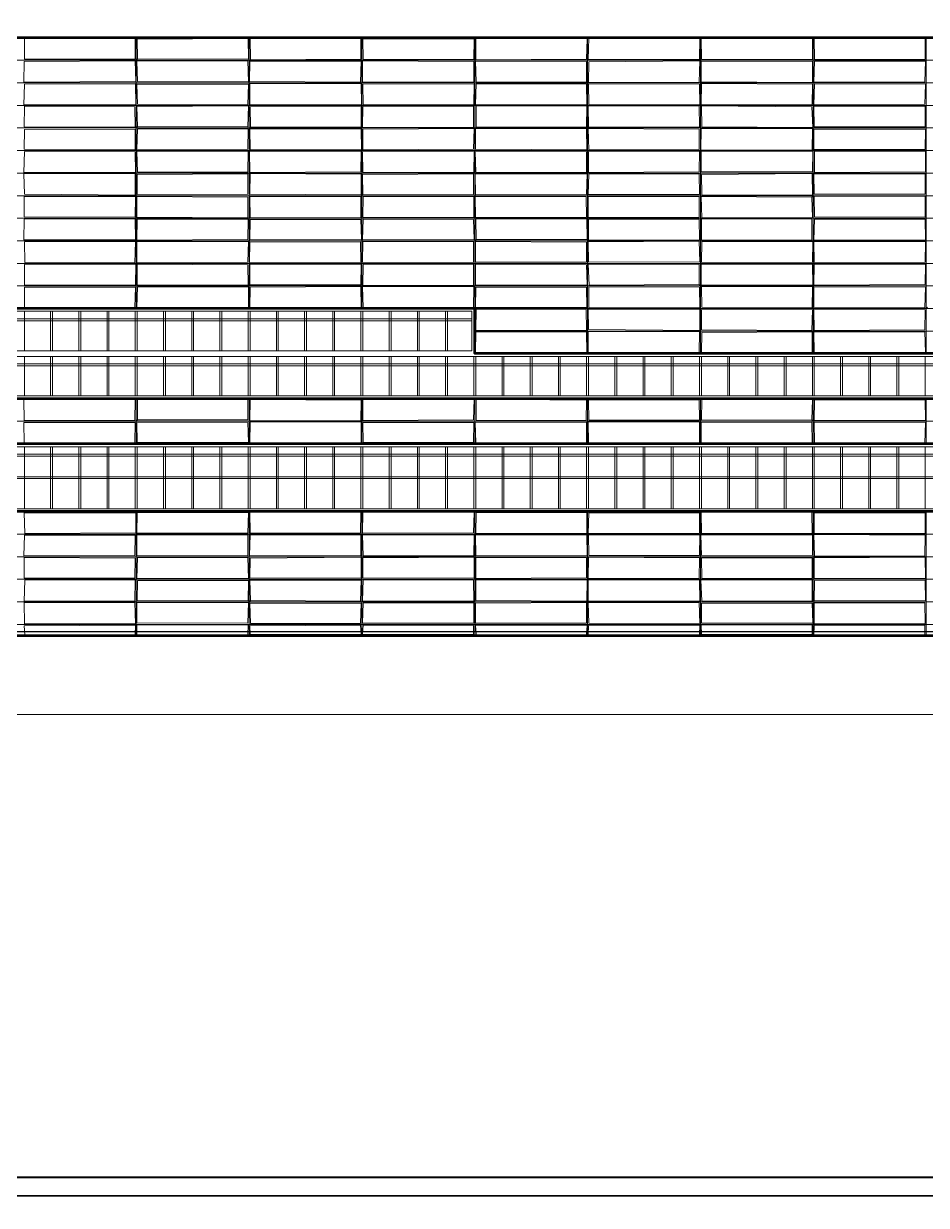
# Model space of a CAD drawing. Extents: x -50000 to 1632000, y -47600 to 308800.
# Drawn here: x 1078013 to 1126013, y 189500 to 252350 of the extents above; entities that cross this region are included whole.
import ezdxf

# ---------------------------------------------------------------- set-up
doc = ezdxf.new("R2010")
doc.units = 0
doc.header["$MEASUREMENT"] = 0
doc.layers.get('Defpoints').update_dxf_attribs({"color": 6})
doc.layers.add('1', color=7, linetype='Continuous')
doc.layers.add('2', color=7, linetype='Continuous')
doc.styles.get("Standard").update_dxf_attribs({"font": 'isocpeur.ttf'})
doc.dimstyles.get("Standard").update_dxf_attribs({"dimscale": 200, "dimtxt": 2.5, "dimasz": 1.5, "dimexe": 1.5, "dimexo": 5, "dimgap": 1, "dimtad": 1, "dimtoh": 1, "dimdec": 0, "dimrnd": 10, "dimzin": 0, "dimtxsty": 'Standard', "dimblk": 'OBLIQUE', "dimcen": 1, "dimdle": 1.5, "dimclrd": 256, "dimclre": 256, "dimclrt": 256, "dimadec": 0, "dimazin": 0, "dimtfac": 1, "dimtdec": 0, "dimtix": 1, "dimtmove": 0, "dimatfit": 3, "dimldrblk": 'NONE', "dimfxl": 1, "dimtolj": 1, "dimtzin": 0, "dimlwd": 18, "dimlwe": 18, "dimarcsym": 1})

# ---------------------------------------------------------------- blocks, each defined once
blk = doc.blocks.new('_Oblique')
at = {"color": 0, "linetype": 'ByBlock', "lineweight": -2}
blk.add_line((-0.5, -0.5), (0.5, 0.5), dxfattribs=at)
blk = doc.blocks.new('*D18')
at = {"layer": '1', "linetype": 'Continuous', "lineweight": 18, "transparency": 16777216}
blk.add_line((837700, 215600), (1240300, 215600), dxfattribs=at)
at = {"layer": 'Defpoints', "color": 0, "linetype": 'Continuous', "transparency": 16777216}
for p in [(838000, 220000), (1240000, 220000), (1240000, 215600)]:
    blk.add_point(p, dxfattribs=at)
at = {"layer": '1', "linetype": 'Continuous', "lineweight": 18, "transparency": 16777216, "xscale": 300, "yscale": 300, "zscale": 300, "rotation": 180}
blk.add_blockref('_Oblique', (838000, 215600), dxfattribs=at)
at = {"layer": '1', "linetype": 'Continuous', "lineweight": 18, "transparency": 16777216, "xscale": 300, "yscale": 300, "zscale": 300}
blk.add_blockref('_Oblique', (1240000, 215600), dxfattribs=at)
at = {"layer": '1', "linetype": 'Continuous', "lineweight": 18, "transparency": 16777216, "insert": (1039000, 216050), "char_height": 500, "attachment_point": 5}
blk.add_mtext('\\A1;402000', dxfattribs=at)
blk = doc.blocks.new('_None')
blk = doc.blocks.new('*D19')
at = {"layer": '2', "linetype": 'Continuous', "lineweight": 18, "transparency": 16777216}
blk.add_line((837700, -4400), (1240300, -4400), dxfattribs=at)
at = {"layer": 'Defpoints', "color": 0, "linetype": 'Continuous', "transparency": 16777216}
for p in [(1240000, 220000), (838000, 0), (1240000, -4400)]:
    blk.add_point(p, dxfattribs=at)
at = {"layer": '2', "linetype": 'Continuous', "lineweight": 18, "transparency": 16777216, "xscale": 300, "yscale": 300, "zscale": 300, "rotation": 180}
blk.add_blockref('_Oblique', (838000, -4400), dxfattribs=at)
at = {"layer": '2', "linetype": 'Continuous', "lineweight": 18, "transparency": 16777216, "xscale": 300, "yscale": 300, "zscale": 300}
blk.add_blockref('_Oblique', (1240000, -4400), dxfattribs=at)
at = {"layer": '2', "linetype": 'Continuous', "lineweight": 18, "transparency": 16777216, "insert": (1039000, -3950), "char_height": 500, "attachment_point": 5}
blk.add_mtext('\\A1;402000', dxfattribs=at)

msp = doc.modelspace()

# ---------------------------------------------------------------- linework, layer by layer
at = {"layer": '1', "color": 8, "linetype": 'Continuous', "lineweight": 13}
for p, q in [((1240300, 251600), (838000, 251600)), ((1084000, 251600), (1084000, 237200)), ((1090000, 251600), (1090000, 237200)), ((1096000, 251600), (1096000, 237200)), ((1102000, 251600), (1102000, 234800)), ((1108000, 251600), (1108000, 234800)), ((1114000, 251600), (1114000, 234800)), ((1120000, 251600), (1120000, 234800)), ((1126000, 251600), (1126000, 234800)), ((1240000, 250400), (838000, 250400)), ((1240000, 249200), (838000, 249200)), ((838000, 248000), (1240000, 248000)), ((1240000, 246800), (838000, 246800)), ((838000, 245600), (1240000, 245600)), ((838000, 244400), (1240000, 244400)), ((838000, 243200), (1240000, 243200)), ((838000, 242000), (1240000, 242000)), ((1240000, 240800), (838000, 240800)), ((838000, 239600), (1240000, 239600)), ((1240000, 238400), (838000, 238400)), ((838000, 237200), (1240000, 237200)), ((1144000, 236000), (1102000, 236000)), ((1102000, 234800), (1144000, 234800)), ((1240000, 232400), (838000, 232400)), ((1084000, 232400), (1084000, 230000)), ((1090000, 232400), (1090000, 230000)), ((1096000, 232400), (1096000, 230000)), ((1102000, 232400), (1102000, 230000)), ((1108000, 232400), (1108000, 230000)), ((1114000, 232400), (1114000, 230000)), ((1120000, 232400), (1120000, 230000)), ((1126000, 230000), (1126000, 232400)), ((838000, 231200), (1240000, 231200)), ((1240000, 226400), (838000, 226400)), ((1084000, 226400), (1084000, 219800)), ((1090000, 226400), (1090000, 219800)), ((1096000, 226400), (1096000, 219800)), ((1102000, 226400), (1102000, 219800)), ((1108000, 226400), (1108000, 219800)), ((1114000, 226400), (1114000, 219800)), ((1120000, 226400), (1120000, 219800)), ((1126000, 226400), (1126000, 219800)), ((1240000, 225200), (838000, 225200)), ((838000, 224000), (1240000, 224000)), ((838000, 222800), (1240000, 222800)), ((1240000, 221600), (838000, 221600)), ((1240000, 220400), (838000, 220400)), ((830684.8, 219800), (1240000, 219800))]:
    msp.add_line(p, q, dxfattribs=at)
at = {"layer": '1', "color": 8, "linetype": 'Continuous', "lineweight": 9}
for p, q in [((1078057.2, 251556.6), (1083951.7, 251538.5)), ((1078060.4, 250469.1), (1078057.2, 251556.6)), ((1083939.3, 250456.5), (1083951.7, 251538.5)), ((1084050.7, 251528.9), (1089954.8, 251552.1)), ((1084073.1, 250469.9), (1084050.7, 251528.9)), ((1089961.9, 250467.8), (1089954.8, 251552.1)), ((1090054.8, 251571.4), (1095940.8, 251545)), ((1090073.3, 250429.6), (1090054.8, 251571.4)), ((1095945.2, 250454.7), (1095940.8, 251545)), ((1096042.7, 251527.9), (1101962.5, 251542.4)), ((1096058.1, 250467.3), (1096042.7, 251527.9)), ((1101942.6, 250436.1), (1101962.5, 251542.4)), ((1102051.6, 250433.3), (1102051.8, 251567.3)), ((1102051.8, 251567.3), (1107974.9, 251543.1)), ((1107946.9, 250455.4), (1107974.9, 251543.1)), ((1108027, 250437.6), (1108074, 251572.2)), ((1108074, 251572.2), (1113965.4, 251574.6)), ((1113941.1, 250434.6), (1113965.4, 251574.6)), ((1114041.2, 251554.2), (1119964.2, 251533.6)), ((1114063.7, 250455), (1114041.2, 251554.2)), ((1119955, 250449.8), (1119964.2, 251533.6)), ((1120038.2, 251562.2), (1125941.7, 251570.7)), ((1120069.9, 250436.5), (1120038.2, 251562.2)), ((1125942.8, 250453.2), (1125941.7, 251570.7)), ((1078029, 249233), (1078040.1, 250328.1)), ((1078040.1, 250328.1), (1083934.7, 250373)), ((1078060.4, 250469.1), (1083939.3, 250456.5)), ((1083971.9, 249271.6), (1083934.7, 250373)), ((1084000, 250400), (1084073.1, 250469.9)), ((1084029.4, 250347.3), (1089931.2, 250369)), ((1084061.9, 249264.4), (1084029.4, 250347.3)), ((1084073.1, 250469.9), (1089961.9, 250467.8)), ((1089971, 249251), (1089931.2, 250369)), ((1090027.5, 249266.4), (1090034.5, 250352.7)), ((1090034.5, 250352.7), (1095962.2, 250357.5)), ((1090073.3, 250429.6), (1095945.2, 250454.7)), ((1095932.8, 249234.5), (1095962.2, 250357.5)), ((1096038.6, 250363.1), (1101954.9, 250335.9)), ((1096039.3, 249241.3), (1096038.6, 250363.1)), ((1096058.1, 250467.3), (1101942.6, 250436.1)), ((1101949.7, 249249), (1101954.9, 250335.9)), ((1102032.5, 250348.3), (1107943.9, 250333.5)), ((1102069.6, 249251.7), (1102032.5, 250348.3)), ((1102051.6, 250433.3), (1107946.9, 250455.4)), ((1107948, 249231.9), (1107943.9, 250333.5)), ((1108027, 250437.6), (1113941.1, 250434.6)), ((1108055.2, 249226.3), (1108064.1, 250326.1)), ((1108064.1, 250326.1), (1113962.5, 250365.2)), ((1113939.5, 249238.7), (1113962.5, 250365.2)), ((1114039.8, 249263.4), (1114045, 250352.2)), ((1114045, 250352.2), (1119955.7, 250336.1)), ((1114063.7, 250455), (1119955, 250449.8)), ((1119952.9, 249227), (1119955.7, 250336.1)), ((1120028.6, 249233.4), (1120055.9, 250345.4)), ((1120055.9, 250345.4), (1125973, 250351.8)), ((1120069.9, 250436.5), (1125942.8, 250453.2)), ((1125936.2, 249262.7), (1125973, 250351.8)), ((1078027.5, 248036.4), (1078063.4, 249133.3)), ((1078029, 249233), (1083971.9, 249271.6)), ((1078063.4, 249133.3), (1083953.1, 249139.6)), ((1083972.1, 248043.3), (1083953.1, 249139.6)), ((1084034.2, 249135.7), (1089968.2, 249132)), ((1084060.7, 248063.7), (1084034.2, 249135.7)), ((1084061.9, 249264.4), (1089971, 249251)), ((1089933.8, 248039.2), (1089968.2, 249132)), ((1090027.5, 249266.4), (1095932.8, 249234.5)), ((1090038.4, 249150.2), (1095966.2, 249171.4)), ((1090039, 248035.3), (1090038.4, 249150.2)), ((1095972.8, 248032), (1095966.2, 249171.4)), ((1096039.3, 249241.3), (1101949.7, 249249)), ((1096048.6, 249125.8), (1101969.1, 249145.6)), ((1096072.7, 248026.3), (1096048.6, 249125.8)), ((1101943.7, 248027.2), (1101969.1, 249145.6)), ((1102030.8, 248055.6), (1102071.4, 249152.6)), ((1102069.6, 249251.7), (1107948, 249231.9)), ((1102071.4, 249152.6), (1107946.7, 249143.7)), ((1107953.6, 248034.3), (1107946.7, 249143.7)), ((1108055, 249150.1), (1113958.2, 249134.4)), ((1108065.3, 248039.3), (1108055, 249150.1)), ((1108055.2, 249226.3), (1113939.5, 249238.7)), ((1113960, 248036.5), (1113958.2, 249134.4)), ((1114039.8, 249263.4), (1119952.9, 249227)), ((1114045.1, 248037.7), (1114051.5, 249174.6)), ((1114051.5, 249174.6), (1119954.5, 249137.5)), ((1119941.6, 248052), (1119954.5, 249137.5)), ((1120028.6, 249233.4), (1125936.2, 249262.7)), ((1120036.7, 248039.1), (1120069.7, 249152.7)), ((1120069.7, 249152.7), (1125967.2, 249133.9)), ((1125934.2, 248066), (1125967.2, 249133.9)), ((1078027.5, 248036.4), (1083972.1, 248043.3)), ((1078048.1, 246864.3), (1078067, 247954.9)), ((1078067, 247954.9), (1083932, 247930.9)), ((1083940.3, 246848.3), (1083932, 247930.9)), ((1084035.6, 247943.4), (1089965.9, 247971.7)), ((1084070.8, 246874.1), (1084035.6, 247943.4)), ((1084060.7, 248063.7), (1089933.8, 248039.2)), ((1089933.8, 246857.3), (1089965.9, 247971.7)), ((1090039, 248035.3), (1095972.8, 248032)), ((1090052, 247925.9), (1095965.1, 247942.3)), ((1090067.4, 246844.6), (1090052, 247925.9)), ((1095959.5, 246849.7), (1095965.1, 247942.3)), ((1096031.8, 246835.1), (1096051.3, 247944.3)), ((1096051.3, 247944.3), (1101930.9, 247951.9)), ((1096072.7, 248026.3), (1101943.7, 248027.2)), ((1101929.7, 246826), (1101930.9, 247951.9)), ((1102030.8, 248055.6), (1107953.6, 248034.3)), ((1102071.1, 247966.8), (1107965.2, 247972.9)), ((1102071.2, 246849.4), (1102071.1, 247966.8)), ((1107949.4, 246850.7), (1107965.2, 247972.9)), ((1108025.6, 247970.7), (1113938.6, 247971)), ((1108044.4, 246842.6), (1108025.6, 247970.7)), ((1108065.3, 248039.3), (1113960, 248036.5)), ((1113954.2, 246840.3), (1113938.6, 247971)), ((1114045.1, 248037.7), (1119941.6, 248052)), ((1114062.7, 247974.7), (1119931.8, 247930.1)), ((1114072.4, 246853.4), (1114062.7, 247974.7)), ((1119971.7, 246829.3), (1119931.8, 247930.1)), ((1120029.4, 247934.4), (1125955.2, 247952.9)), ((1120042.1, 246862), (1120029.4, 247934.4)), ((1120036.7, 248039.1), (1125934.2, 248066)), ((1125940.8, 246869.1), (1125955.2, 247952.9)), ((1078044.8, 245671.3), (1078058.8, 246726)), ((1078048.1, 246864.3), (1083940.3, 246848.3)), ((1078058.8, 246726), (1083936.2, 246736.3)), ((1083945.9, 245635), (1083936.2, 246736.3)), ((1084000, 246800), (1084070.8, 246874.1)), ((1084039.7, 245648.1), (1084072.1, 246751.1)), ((1084070.8, 246874.1), (1089933.8, 246857.3)), ((1084072.1, 246751.1), (1089955.7, 246762.1)), ((1089941.6, 245669.2), (1089955.7, 246762.1)), ((1090033.2, 246752.9), (1095954.8, 246758.5)), ((1090053, 245648.8), (1090033.2, 246752.9)), ((1090067.4, 246844.6), (1095959.5, 246849.7)), ((1095971.1, 245633.9), (1095954.8, 246758.5)), ((1096031.8, 246835.1), (1101929.7, 246826)), ((1096049.6, 246732), (1101968.9, 246766)), ((1096057.3, 245644.5), (1096049.6, 246732)), ((1101935.4, 245670), (1101968.9, 246766)), ((1102040, 245667), (1102046.6, 246760.9)), ((1102046.6, 246760.9), (1107945.1, 246768.9)), ((1102071.2, 246849.4), (1107949.4, 246850.7)), ((1107959.6, 245646.4), (1107945.1, 246768.9)), ((1108031.3, 246768.5), (1113928.7, 246744.8)), ((1108057, 245637.5), (1108031.3, 246768.5)), ((1108044.4, 246842.6), (1113954.2, 246840.3)), ((1113937.7, 245649), (1113928.7, 246744.8)), ((1114028.1, 245628.8), (1114041.7, 246750.6)), ((1114041.7, 246750.6), (1119957.4, 246772.9)), ((1114072.4, 246853.4), (1119971.7, 246829.3)), ((1119944.6, 245628.6), (1119957.4, 246772.9)), ((1120028.2, 246744.1), (1125961.3, 246745)), ((1120029.4, 245656.7), (1120028.2, 246744.1)), ((1120042.1, 246862), (1125940.8, 246869.1)), ((1125957.3, 245658), (1125961.3, 246745)), ((1078030.7, 244429.6), (1078055.8, 245545.7)), ((1078044.8, 245671.3), (1083945.9, 245635)), ((1078055.8, 245545.7), (1083939.3, 245530.9)), ((1083952, 244431.6), (1083939.3, 245530.9)), ((1084035.9, 245547.5), (1089958.8, 245560.4)), ((1084071.9, 244452.9), (1084035.9, 245547.5)), ((1084039.7, 245648.1), (1089941.6, 245669.2)), ((1089930.3, 244451.2), (1089958.8, 245560.4)), ((1090028.1, 245574.4), (1095963, 245569.4)), ((1090043.4, 244425.8), (1090028.1, 245574.4)), ((1090053, 245648.8), (1095971.1, 245633.9)), ((1095942.3, 244474.9), (1095963, 245569.4)), ((1096037.3, 245535.6), (1101973.2, 245542.3)), ((1096046.3, 244450.5), (1096037.3, 245535.6)), ((1096057.3, 245644.5), (1101935.4, 245670)), ((1101944.4, 244437.6), (1101973.2, 245542.3)), ((1102027.7, 245525.1), (1107946.1, 245548.6)), ((1102063.2, 244451.8), (1102027.7, 245525.1)), ((1102040, 245667), (1107959.6, 245646.4)), ((1107948.9, 244428.2), (1107946.1, 245548.6)), ((1108053.6, 245549.1), (1113950, 245560)), ((1108055.9, 244438.6), (1108053.6, 245549.1)), ((1108057, 245637.5), (1113937.7, 245649)), ((1113934.8, 244464.6), (1113950, 245560)), ((1114028.1, 245628.8), (1119944.6, 245628.6)), ((1114043.4, 245572.9), (1119968.8, 245551.3)), ((1114043.8, 244463.5), (1114043.4, 245572.9)), ((1119958.1, 244464.1), (1119968.8, 245551.3)), ((1120029.4, 245656.7), (1125957.3, 245658)), ((1120065.9, 244430.2), (1120072.6, 245564.4)), ((1120072.6, 245564.4), (1125971.2, 245551.9)), ((1125958.9, 244461.1), (1125971.2, 245551.9)), ((1078030.7, 244429.6), (1083952, 244431.6)), ((1078031.6, 244358.5), (1083940.9, 244372.2)), ((1078049.9, 243274.9), (1078031.6, 244358.5)), ((1083938.6, 243232.2), (1083940.9, 244372.2)), ((1084055, 243269.9), (1084056.8, 244334.7)), ((1084056.8, 244334.7), (1089942.2, 244368.4)), ((1084071.9, 244452.9), (1089930.3, 244451.2)), ((1089940.6, 243274.9), (1089942.2, 244368.4)), ((1090033.6, 243272.1), (1090065, 244374.9)), ((1090043.4, 244425.8), (1095942.3, 244474.9)), ((1090065, 244374.9), (1095961.5, 244339.4)), ((1095951.8, 243244.4), (1095961.5, 244339.4)), ((1096038.4, 244325.5), (1101939.9, 244360.4)), ((1096047.4, 243251.2), (1096038.4, 244325.5)), ((1096046.3, 244450.5), (1101944.4, 244437.6)), ((1101941.3, 243259.8), (1101939.9, 244360.4)), ((1107968.3, 244365.5), (1102029.7, 244345)), ((1102029.7, 244345), (1102038.9, 243236.4)), ((1102063.2, 244451.8), (1107948.9, 244428.2)), ((1107934.6, 243267.4), (1107968.3, 244365.5)), ((1108030.5, 243270.5), (1108069.6, 244338.1)), ((1108055.9, 244438.6), (1113934.8, 244464.6)), ((1108069.6, 244338.1), (1113935.6, 244359.5)), ((1113957.1, 243266.2), (1113935.6, 244359.5)), ((1114043.8, 244463.5), (1119958.1, 244464.1)), ((1114052.3, 244329.2), (1119945.7, 244374.3)), ((1114074.4, 243244.9), (1114052.3, 244329.2)), ((1119963.5, 243225.1), (1119945.7, 244374.3)), ((1120025.5, 244365.6), (1125950.5, 244355.5)), ((1120047.6, 243274.1), (1120025.5, 244365.6)), ((1120065.9, 244430.2), (1125958.9, 244461.1)), ((1125954.7, 243272.2), (1125950.5, 244355.5)), ((1078049.9, 243274.9), (1083938.6, 243232.2)), ((1084055, 243269.9), (1089940.6, 243274.9)), ((1090033.6, 243272.1), (1095951.8, 243244.4)), ((1096047.4, 243251.2), (1101941.3, 243259.8)), ((1102038.9, 243236.4), (1107934.6, 243267.4)), ((1108030.5, 243270.5), (1113957.1, 243266.2)), ((1114074.4, 243244.9), (1119963.5, 243225.1)), ((1120047.6, 243274.1), (1125954.7, 243272.2)), ((1078034.8, 243162.9), (1083956.2, 243130.8)), ((1078035.3, 242073.6), (1078034.8, 243162.9)), ((1083950.6, 242051), (1083956.2, 243130.8)), ((1084034.7, 242052.9), (1084034.9, 243153.1)), ((1084034.9, 243153.1), (1089939, 243125.9)), ((1089942.2, 242029.8), (1089939, 243125.9)), ((1090038, 243154.3), (1095934.6, 243159.9)), ((1090060.6, 242027), (1090038, 243154.3)), ((1095948.7, 242028.8), (1095934.6, 243159.9)), ((1096053.2, 242051.6), (1096068.1, 243163.2)), ((1096068.1, 243163.2), (1101958.3, 243162.4)), ((1101951, 242038.3), (1101958.3, 243162.4)), ((1102029.2, 243160.2), (1107930.6, 243131.9)), ((1102038.3, 242031.7), (1102029.2, 243160.2)), ((1107944.6, 242055.8), (1107930.6, 243131.9)), ((1108025.1, 243164), (1113937.5, 243154.2)), ((1108033.5, 242041.6), (1108025.1, 243164)), ((1113927.8, 242055.6), (1113937.5, 243154.2)), ((1114034.7, 243163.6), (1119925.5, 243128.7)), ((1114073.5, 242029.1), (1114034.7, 243163.6)), ((1120000, 243200), (1119925.5, 243128.7)), ((1119966.2, 242043.9), (1119925.5, 243128.7)), ((1120052.4, 243171.3), (1125952.8, 243170.6)), ((1120064.1, 242069), (1120052.4, 243171.3)), ((1125952.1, 242059), (1125952.8, 243170.6)), ((1078033.2, 241956.9), (1083942.9, 241972.6)), ((1078035.3, 242073.6), (1083950.6, 242051)), ((1083967, 240850.1), (1083942.9, 241972.6)), ((1084034.7, 242052.9), (1089942.2, 242029.8)), ((1090060.6, 242027), (1095948.7, 242028.8)), ((1096053.2, 242051.6), (1101951, 242038.3)), ((1102038.3, 242031.7), (1107944.6, 242055.8)), ((1102061.8, 241956.5), (1107958.7, 241974.2)), ((1107970.1, 240874.5), (1107958.7, 241974.2)), ((1108033.5, 242041.6), (1113927.8, 242055.6)), ((1114073.5, 242029.1), (1119966.2, 242043.9)), ((1120064.1, 242069), (1125952.1, 242059)), ((1078029.2, 240843.7), (1078033.2, 241956.9)), ((1084031.8, 240829.7), (1084056.6, 241954.9)), ((1084056.6, 241954.9), (1089954.3, 241950.1)), ((1089938, 240866.3), (1089954.3, 241950.1)), ((1090038.7, 240852.6), (1090057.6, 241938)), ((1090057.6, 241938), (1095936.7, 241941.2)), ((1095972.9, 240868.1), (1095936.7, 241941.2)), ((1096034.7, 240852.5), (1096070.4, 241957.7)), ((1096070.4, 241957.7), (1101930.2, 241932.2)), ((1101961.4, 240863.5), (1101930.2, 241932.2)), ((1102069.9, 240873.2), (1102061.8, 241956.5)), ((1108042.5, 241948.6), (1113930.2, 241957.7)), ((1108055.2, 240826.4), (1108042.5, 241948.6)), ((1113944, 240846), (1113930.2, 241957.7)), ((1114051.5, 241966), (1119927.2, 241947.2)), ((1114062, 240857.3), (1114051.5, 241966)), ((1119926.3, 240827.9), (1119927.2, 241947.2)), ((1120030.1, 240835.6), (1120066, 241951.4)), ((1120066, 241951.4), (1125944.6, 241950.9)), ((1125971.6, 240851.2), (1125944.6, 241950.9)), ((1078029.2, 240843.7), (1083967, 240850.1)), ((1078050.8, 240749.9), (1083954.5, 240761.2)), ((1078069.8, 239643.2), (1078050.8, 240749.9)), ((1083925.7, 239630.2), (1083954.5, 240761.2)), ((1084027.2, 240762.4), (1089973.2, 240754.7)), ((1084032.6, 239633.4), (1084027.2, 240762.4)), ((1084031.8, 240829.7), (1089938, 240866.3)), ((1089928.6, 239661.8), (1089973.2, 240754.7)), ((1090029.5, 239671.7), (1090032.8, 240726.8)), ((1090032.8, 240726.8), (1095931.2, 240750.4)), ((1090038.7, 240852.6), (1095972.9, 240868.1)), ((1095949.7, 239637.7), (1095931.2, 240750.4)), ((1096034.7, 240852.5), (1101961.4, 240863.5)), ((1096036.4, 239664.6), (1096056.5, 240755.8)), ((1096056.5, 240755.8), (1101937.2, 240763)), ((1101938.5, 239642.5), (1101937.2, 240763)), ((1102000, 240800), (1102069.9, 240873.2)), ((1102040.5, 240766.6), (1107933.2, 240735.5)), ((1102044.8, 239663.9), (1102040.5, 240766.6)), ((1102069.9, 240873.2), (1107970.1, 240874.5)), ((1107939.6, 239655.3), (1107933.2, 240735.5)), ((1108031.6, 240743.1), (1113934.9, 240772.7)), ((1108051.6, 239668.6), (1108031.6, 240743.1)), ((1108055.2, 240826.4), (1113944, 240846)), ((1113964.9, 239674.2), (1113934.9, 240772.7)), ((1114052.5, 239653.9), (1114072.6, 240770.1)), ((1114062, 240857.3), (1119926.3, 240827.9)), ((1114072.6, 240770.1), (1119973.1, 240745.9)), ((1119961.9, 239657.6), (1119973.1, 240745.9)), ((1120030.1, 240835.6), (1125971.6, 240851.2)), ((1120032.3, 240758.8), (1125958.1, 240746.9)), ((1120040.3, 239644.4), (1120032.3, 240758.8)), ((1125945.4, 239655.3), (1125958.1, 240746.9)), ((1078056.4, 238442.3), (1078066.5, 239533.1)), ((1078066.5, 239533.1), (1083974.2, 239557.1)), ((1078069.8, 239643.2), (1083925.7, 239630.2)), ((1083967.4, 238435), (1083974.2, 239557.1)), ((1084032.6, 239633.4), (1089928.6, 239661.8)), ((1084042.6, 239560.1), (1089933.2, 239529.3)), ((1084057.1, 238463.7), (1084042.6, 239560.1)), ((1089950.5, 238446.3), (1089933.2, 239529.3)), ((1090029.5, 239671.7), (1095949.7, 239637.7)), ((1090034.1, 239551.4), (1095967, 239559.2)), ((1090036.3, 238462), (1090034.1, 239551.4)), ((1095940.4, 238460), (1095967, 239559.2)), ((1096036.4, 239664.6), (1101938.5, 239642.5)), ((1096051.7, 238429.3), (1096064.5, 239540)), ((1096064.5, 239540), (1101939.3, 239557.1)), ((1101935.5, 238443.6), (1101939.3, 239557.1)), ((1102037.8, 239553.2), (1107949.1, 239525.2)), ((1102043.6, 238446), (1102037.8, 239553.2)), ((1102044.8, 239663.9), (1107939.6, 239655.3)), ((1107973.3, 238460.1), (1107949.1, 239525.2)), ((1108030.9, 239558.8), (1113932, 239565.3)), ((1108074.8, 238444.5), (1108030.9, 239558.8)), ((1108051.6, 239668.6), (1113964.9, 239674.2)), ((1113928, 238472.2), (1113932, 239565.3)), ((1114034.7, 239549.3), (1119954.4, 239535.3)), ((1114042, 238449), (1114034.7, 239549.3)), ((1114052.5, 239653.9), (1119961.9, 239657.6)), ((1119970.7, 238458.5), (1119954.4, 239535.3)), ((1120029.5, 238446.8), (1120051.8, 239548)), ((1120040.3, 239644.4), (1125945.4, 239655.3)), ((1120051.8, 239548), (1125974.8, 239556.8)), ((1125953.9, 238470), (1125974.8, 239556.8)), ((1078056.4, 238442.3), (1083967.4, 238435)), ((1078065.3, 238334.2), (1083963.1, 238331)), ((1078066.9, 237255.5), (1078065.3, 238334.2)), ((1083929.3, 237263.5), (1083963.1, 238331)), ((1084035.8, 237261.4), (1084059.6, 238351.6)), ((1084057.1, 238463.7), (1089950.5, 238446.3)), ((1084059.6, 238351.6), (1089972.4, 238360)), ((1089973.9, 237264.6), (1089972.4, 238360)), ((1090036.3, 238462), (1095940.4, 238460)), ((1090040, 237233.8), (1090060.4, 238336.2)), ((1090060.4, 238336.2), (1095939.5, 238367.5)), ((1095959.9, 237240.1), (1095939.5, 238367.5)), ((1096028.7, 238347), (1101959.1, 238366.5)), ((1096073.7, 237255.6), (1096028.7, 238347)), ((1096051.7, 238429.3), (1101935.5, 238443.6)), ((1101933.5, 237225.5), (1101959.1, 238366.5)), ((1102043.6, 238446), (1107973.3, 238460.1)), ((1102047.4, 237250.2), (1102065.9, 238327.9)), ((1102065.9, 238327.9), (1107938, 238338.7)), ((1107957.7, 237256.3), (1107938, 238338.7)), ((1108058.5, 238358.8), (1113954.7, 238328.2)), ((1108065, 237230.8), (1108058.5, 238358.8)), ((1108074.8, 238444.5), (1113928, 238472.2)), ((1114000, 238400), (1113928, 238472.2)), ((1113970.5, 237261.3), (1113954.7, 238328.2)), ((1114042, 238449), (1119970.7, 238458.5)), ((1114060.9, 238374.3), (1119953.2, 238344.4)), ((1114074.3, 237265.1), (1114060.9, 238374.3)), ((1119939.3, 237236.2), (1119953.2, 238344.4)), ((1120025, 237267), (1120029.8, 238357)), ((1120029.5, 238446.8), (1125953.9, 238470)), ((1120029.8, 238357), (1125960, 238333.8)), ((1125929, 237232.2), (1125960, 238333.8)), ((1078066.9, 237255.5), (1083929.3, 237263.5)), ((1084035.8, 237261.4), (1089973.9, 237264.6)), ((1090040, 237233.8), (1095959.9, 237240.1)), ((1096073.7, 237255.6), (1101933.5, 237225.5)), ((1102047.4, 237250.2), (1107957.7, 237256.3)), ((1102054.3, 236040), (1102070.1, 237145.9)), ((1102070.1, 237145.9), (1107930.5, 237167.1)), ((1107944.6, 236030.6), (1107930.5, 237167.1)), ((1108028.1, 237158.8), (1113966.2, 237156)), ((1108047.6, 236074.2), (1108028.1, 237158.8)), ((1108065, 237230.8), (1113970.5, 237261.3)), ((1113972.8, 236028.8), (1113966.2, 237156)), ((1114063.4, 237152.1), (1119963.7, 237132)), ((1114064.5, 236068.3), (1114063.4, 237152.1)), ((1114074.3, 237265.1), (1119939.3, 237236.2)), ((1119930.8, 236030.3), (1119963.7, 237132)), ((1120025, 237267), (1125929, 237232.2)), ((1120029.8, 237146.4), (1125949.6, 237126.6)), ((1120051.6, 236025.4), (1120029.8, 237146.4)), ((1125930.8, 236065.8), (1125949.6, 237126.6)), ((1126000, 237200), (1126074.7, 237272.6)), ((1102036.3, 234871.6), (1102058, 235957.8)), ((1102054.3, 236040), (1107944.6, 236030.6)), ((1102058, 235957.8), (1107946.2, 235950.7)), ((1107953.8, 234836.1), (1107946.2, 235950.7)), ((1108025.9, 234825.7), (1108028.8, 235972.6)), ((1108028.8, 235972.6), (1113955.9, 235950.4)), ((1108047.6, 236074.2), (1113972.8, 236028.8)), ((1113935.8, 234834.8), (1113955.9, 235950.4)), ((1114055.3, 234848.1), (1114068.7, 235928.9)), ((1114064.5, 236068.3), (1119930.8, 236030.3)), ((1114068.7, 235928.9), (1119933.9, 235962.6)), ((1119942.7, 234858.8), (1119933.9, 235962.6)), ((1120035, 235964.3), (1125933.9, 235952.5)), ((1120042.3, 234847.2), (1120035, 235964.3)), ((1120051.6, 236025.4), (1125930.8, 236065.8)), ((1125966.2, 234851.5), (1125933.9, 235952.5)), ((1102036.3, 234871.6), (1107953.8, 234836.1)), ((1108025.9, 234825.7), (1113935.8, 234834.8)), ((1114055.3, 234848.1), (1119942.7, 234858.8)), ((1120042.3, 234847.2), (1125966.2, 234851.5)), ((1078026, 232358.2), (1083946.8, 232359.6)), ((1078043.2, 231250.2), (1078026, 232358.2)), ((1083926.4, 231247.8), (1083946.8, 232359.6)), ((1084067.5, 232361.8), (1089940.9, 232336.9)), ((1084071, 231272.1), (1084067.5, 232361.8)), ((1089936, 231269.9), (1089940.9, 232336.9)), ((1090035.2, 231226.3), (1090057.6, 232366.3)), ((1090057.6, 232366.3), (1095955.5, 232326.7)), ((1095936.1, 231226), (1095955.5, 232326.7)), ((1096050.1, 231239.2), (1096057, 232336.6)), ((1096057, 232336.6), (1101964.9, 232374.6)), ((1101929.5, 231270.4), (1101964.9, 232374.6)), ((1102067.2, 231253.9), (1102071.2, 232373.3)), ((1102071.2, 232373.3), (1107936.1, 232327.4)), ((1107925.8, 231244.9), (1107936.1, 232327.4)), ((1108056.4, 232326.9), (1113927.6, 232334)), ((1108070.9, 231268.7), (1108056.4, 232326.9)), ((1113945.5, 231268.9), (1113927.6, 232334)), ((1114051.4, 231254), (1114066.9, 232362.5)), ((1114066.9, 232362.5), (1119950.2, 232353.8)), ((1119926.8, 231271.5), (1119950.2, 232353.8)), ((1120000, 232400), (1120069.2, 232325.6)), ((1120042.3, 231240.3), (1120069.2, 232325.6)), ((1120069.2, 232325.6), (1125948.9, 232337.3)), ((1125963.1, 231269.2), (1125948.9, 232337.3)), ((1078027.6, 231128.8), (1083945.1, 231139.2)), ((1078034.7, 230032.2), (1078027.6, 231128.8)), ((1078043.2, 231250.2), (1083926.4, 231247.8)), ((1083931.7, 230071.9), (1083945.1, 231139.2)), ((1084000, 231200), (1084071, 231272.1)), ((1084025.7, 231125.3), (1089940.8, 231143.6)), ((1084051.7, 230066.5), (1084025.7, 231125.3)), ((1084071, 231272.1), (1089936, 231269.9)), ((1089966.3, 230068.4), (1089940.8, 231143.6)), ((1090035.2, 231226.3), (1095936.1, 231226)), ((1090037.1, 230049.3), (1090066.5, 231161.2)), ((1090066.5, 231161.2), (1095956.2, 231163.4)), ((1095952.2, 230040.5), (1095956.2, 231163.4)), ((1096048.4, 231140.6), (1101953.3, 231141)), ((1096066.5, 230071.6), (1096048.4, 231140.6)), ((1096050.1, 231239.2), (1101929.5, 231270.4)), ((1101938, 230071.4), (1101953.3, 231141)), ((1102030, 231133.5), (1107933.5, 231150.1)), ((1102055.8, 230070.4), (1102030, 231133.5)), ((1102067.2, 231253.9), (1107925.8, 231244.9)), ((1107934.5, 230046.3), (1107933.5, 231150.1)), ((1108030.8, 231174.7), (1113943.3, 231155.3)), ((1108040.6, 230039.7), (1108030.8, 231174.7)), ((1108070.9, 231268.7), (1113945.5, 231268.9)), ((1113944, 230049), (1113943.3, 231155.3)), ((1114039.2, 231128.7), (1119930.3, 231154.2)), ((1114045.9, 230052.5), (1114039.2, 231128.7)), ((1114051.4, 231254), (1119926.8, 231271.5)), ((1120000, 231200), (1119926.8, 231271.5)), ((1119934.9, 230049.4), (1119930.3, 231154.2)), ((1120042.3, 231240.3), (1125963.1, 231269.2)), ((1125960, 231133.8), (1120049.4, 231159.2)), ((1120049.4, 231159.2), (1120073.6, 230054.7)), ((1125938.6, 230043.3), (1125960, 231133.8)), ((1078034.7, 230032.2), (1083931.7, 230071.9)), ((1084051.7, 230066.5), (1089966.3, 230068.4)), ((1090037.1, 230049.3), (1095952.2, 230040.5)), ((1096066.5, 230071.6), (1101938, 230071.4)), ((1102055.8, 230070.4), (1107934.5, 230046.3)), ((1108040.6, 230039.7), (1113944, 230049)), ((1114045.9, 230052.5), (1119934.9, 230049.4)), ((1120073.6, 230054.7), (1125938.6, 230043.3)), ((1078049.3, 226326.6), (1083972.1, 226333.9)), ((1078068.7, 225235.6), (1078049.3, 226326.6)), ((1083970.3, 225261.3), (1083972.1, 226333.9)), ((1084031.5, 225258.1), (1084055.3, 226334)), ((1084055.3, 226334), (1089970.6, 226352)), ((1089927.7, 225247.8), (1089970.6, 226352)), ((1090036.9, 226369.7), (1095947.7, 226366.9)), ((1090063.9, 225241.9), (1090036.9, 226369.7)), ((1095925.5, 225245.9), (1095947.7, 226366.9)), ((1096032.5, 225252.2), (1096052.7, 226365.6)), ((1096052.7, 226365.6), (1101973.6, 226356.2)), ((1101935.5, 225263.3), (1101973.6, 226356.2)), ((1102050.1, 225230.8), (1102069.6, 226349)), ((1102069.6, 226349), (1107955.9, 226352.4)), ((1107958, 225244.8), (1107955.9, 226352.4)), ((1108032.3, 225241.1), (1108065.7, 226327.3)), ((1108065.7, 226327.3), (1113958.1, 226331.2)), ((1113942.6, 225245.8), (1113958.1, 226331.2)), ((1114033.4, 226372.9), (1119927.8, 226350.8)), ((1114049.1, 225241.2), (1114033.4, 226372.9)), ((1119936.5, 225238.3), (1119927.8, 226350.8)), ((1120043.6, 225240.8), (1120046.7, 226336.8)), ((1120046.7, 226336.8), (1125948.3, 226335.8)), ((1125940.7, 225236.6), (1125948.3, 226335.8)), ((1078028.8, 224040.7), (1078059.9, 225145.6)), ((1078059.9, 225145.6), (1083947.8, 225135.9)), ((1078068.7, 225235.6), (1083970.3, 225261.3)), ((1083934.2, 224058.9), (1083947.8, 225135.9)), ((1084028.8, 224067.5), (1084040, 225156)), ((1084031.5, 225258.1), (1089927.7, 225247.8)), ((1084040, 225156), (1089931.6, 225164.9)), ((1089927.4, 224051.9), (1089931.6, 225164.9)), ((1090026.5, 224054.3), (1090054.2, 225163.7)), ((1090054.2, 225163.7), (1095950.2, 225159.5)), ((1090063.9, 225241.9), (1095925.5, 225245.9)), ((1095945.8, 224053.5), (1095950.2, 225159.5)), ((1096032.5, 225252.2), (1101935.5, 225263.3)), ((1096035.2, 225141.3), (1101969.5, 225162.7)), ((1096065.2, 224051.1), (1096035.2, 225141.3)), ((1101945.6, 224049.3), (1101969.5, 225162.7)), ((1102045.5, 225168.4), (1107966.5, 225166.5)), ((1102058.4, 224041.9), (1102045.5, 225168.4)), ((1102050.1, 225230.8), (1107958, 225244.8)), ((1107971.6, 224070.7), (1107966.5, 225166.5)), ((1108032.3, 225241.1), (1113942.6, 225245.8)), ((1108039, 225153.8), (1113969.1, 225158)), ((1108070.8, 224065.3), (1108039, 225153.8)), ((1113949.2, 224063.7), (1113969.1, 225158)), ((1114027.9, 225160.7), (1119952.9, 225156.5)), ((1114059.9, 224063.6), (1114027.9, 225160.7)), ((1114049.1, 225241.2), (1119936.5, 225238.3)), ((1119963.1, 224073.1), (1119952.9, 225156.5)), ((1120033, 225171.5), (1125941.5, 225137.9)), ((1120073.5, 224027.3), (1120033, 225171.5)), ((1120043.6, 225240.8), (1125940.7, 225236.6)), ((1125935.1, 224028.2), (1125941.5, 225137.9)), ((1078028.8, 224040.7), (1083934.2, 224058.9)), ((1078045.3, 222860.3), (1078047.3, 223964.4)), ((1078047.3, 223964.4), (1083944.6, 223925.5)), ((1083930.2, 222854.9), (1083944.6, 223925.5)), ((1084028.8, 224067.5), (1089927.4, 224051.9)), ((1084034.4, 222835.6), (1084058.7, 223952.2)), ((1084058.7, 223952.2), (1089933.9, 223963.1)), ((1089972.5, 222843.6), (1089933.9, 223963.1)), ((1090026.5, 224054.3), (1095945.8, 224053.5)), ((1090042, 222870.5), (1090064.1, 223925.6)), ((1090064.1, 223925.6), (1095966.3, 223968.4)), ((1095963.7, 222854.4), (1095966.3, 223968.4)), ((1096051.1, 223947), (1101974.9, 223968.6)), ((1096051.4, 222874.2), (1096051.1, 223947)), ((1096065.2, 224051.1), (1101945.6, 224049.3)), ((1101962.8, 222849.7), (1101974.9, 223968.6)), ((1102052.4, 222843.2), (1102063.3, 223948.6)), ((1102058.4, 224041.9), (1107971.6, 224070.7)), ((1102063.3, 223948.6), (1107935.8, 223935.1)), ((1107942.8, 222870.3), (1107935.8, 223935.1)), ((1108029.6, 222834.8), (1108051.2, 223965.4)), ((1108051.2, 223965.4), (1113950.2, 223941.6)), ((1108070.8, 224065.3), (1113949.2, 224063.7)), ((1113928.3, 222832.4), (1113950.2, 223941.6)), ((1114057.5, 223941.1), (1119945, 223944.9)), ((1114071.4, 222837), (1114057.5, 223941.1)), ((1114059.9, 224063.6), (1119963.1, 224073.1)), ((1119939.9, 222861.3), (1119945, 223944.9)), ((1120038.2, 223947.5), (1125941, 223973.1)), ((1120040.1, 222860.9), (1120038.2, 223947.5)), ((1120073.5, 224027.3), (1125935.1, 224028.2)), ((1125972.3, 222841.3), (1125941, 223973.1)), ((1078039.1, 221638), (1078072.6, 222754.8)), ((1078045.3, 222860.3), (1083930.2, 222854.9)), ((1078072.6, 222754.8), (1083939, 222768.4)), ((1083930.6, 221636.8), (1083939, 222768.4)), ((1084034.4, 222835.6), (1089972.5, 222843.6)), ((1084057.9, 221668.7), (1084065.9, 222733.1)), ((1084065.9, 222733.1), (1089973.8, 222739.6)), ((1089954.6, 221659.3), (1089973.8, 222739.6)), ((1090038.3, 222750.2), (1095965.1, 222753.9)), ((1090073.7, 221672.1), (1090038.3, 222750.2)), ((1090042, 222870.5), (1095963.7, 222854.4)), ((1095933.4, 221626.6), (1095965.1, 222753.9)), ((1096030, 221649.5), (1096074, 222767.5)), ((1096051.4, 222874.2), (1101962.8, 222849.7)), ((1096074, 222767.5), (1101926.3, 222752.2)), ((1101947.4, 221631.8), (1101926.3, 222752.2)), ((1102052.4, 222843.2), (1107942.8, 222870.3)), ((1102056.3, 221673.6), (1102057.9, 222768.1)), ((1102057.9, 222768.1), (1107973.1, 222764.4)), ((1107966.4, 221637.3), (1107973.1, 222764.4)), ((1108027, 222745.5), (1113946.8, 222770.9)), ((1108028.6, 221634.3), (1108027, 222745.5)), ((1108029.6, 222834.8), (1113928.3, 222832.4)), ((1113971.8, 221649.3), (1113946.8, 222770.9)), ((1114027.5, 222753.8), (1119935, 222769.7)), ((1114066, 221657), (1114027.5, 222753.8)), ((1114071.4, 222837), (1119939.9, 222861.3)), ((1119943.8, 221642.7), (1119935, 222769.7)), ((1120040.1, 222860.9), (1125972.3, 222841.3)), ((1120054.5, 221644.6), (1120062, 222725.3)), ((1120062, 222725.3), (1125947.5, 222748.1)), ((1125962.5, 221669), (1125947.5, 222748.1)), ((1078035.4, 221559.1), (1083929.6, 221556.7)), ((1078066.3, 220428.1), (1078035.4, 221559.1)), ((1078039.1, 221638), (1083930.6, 221636.8)), ((1083953.7, 220431.1), (1083929.6, 221556.7)), ((1084025.4, 221566.9), (1089970.7, 221560.1)), ((1084031.1, 220475), (1084025.4, 221566.9)), ((1084057.9, 221668.7), (1089954.6, 221659.3)), ((1089936.3, 220456.6), (1089970.7, 221560.1)), ((1090000, 221600), (1090073.7, 221672.1)), ((1090048.2, 221527.1), (1095963.6, 221530.7)), ((1090070.4, 220446.5), (1090048.2, 221527.1)), ((1090073.7, 221672.1), (1095933.4, 221626.6)), ((1095929.6, 220447.9), (1095963.6, 221530.7)), ((1096030, 221649.5), (1101947.4, 221631.8)), ((1096038.1, 220471.2), (1096073.5, 221548.1)), ((1096073.5, 221548.1), (1101944.1, 221547.9)), ((1101947.3, 220459.8), (1101944.1, 221547.9)), ((1102030.7, 221528.6), (1107945, 221564.9)), ((1102046.4, 220459.9), (1102030.7, 221528.6)), ((1102056.3, 221673.6), (1107966.4, 221637.3)), ((1107937.8, 220469.6), (1107945, 221564.9)), ((1108028.6, 221634.3), (1113971.8, 221649.3)), ((1108033.9, 221549.7), (1113934.4, 221555)), ((1108066.2, 220458.4), (1108033.9, 221549.7)), ((1113963.4, 220438.8), (1113934.4, 221555)), ((1114061.5, 221525.3), (1119943.7, 221533.8)), ((1114064.8, 220457.1), (1114061.5, 221525.3)), ((1114066, 221657), (1119943.8, 221642.7)), ((1119971.1, 220465.7), (1119943.7, 221533.8)), ((1120048.3, 221540.1), (1125932.6, 221551.1)), ((1120050.9, 220425.8), (1120048.3, 221540.1)), ((1120054.5, 221644.6), (1125962.5, 221669)), ((1125953.9, 220451.4), (1125932.6, 221551.1)), ((1078046, 220327.7), (1083965.7, 220355.1)), ((1078073, 219838.4), (1078046, 220327.7)), ((1078066.3, 220428.1), (1083953.7, 220431.1)), ((1083936.5, 219842.5), (1083965.7, 220355.1)), ((1084028.9, 219833.3), (1084037.1, 220368.6)), ((1084031.1, 220475), (1089936.3, 220456.6)), ((1084037.1, 220368.6), (1089958.2, 220364.6)), ((1089929.1, 219856.2), (1089958.2, 220364.6)), ((1090032.1, 220331.1), (1095926.4, 220366.4)), ((1090066.3, 219868.4), (1090032.1, 220331.1)), ((1090070.4, 220446.5), (1095929.6, 220447.9)), ((1095951.9, 219863.2), (1095926.4, 220366.4)), ((1096033.7, 219858.6), (1096060.4, 220356.6)), ((1096038.1, 220471.2), (1101947.3, 220459.8)), ((1096060.4, 220356.6), (1101941.7, 220340.6)), ((1101929.6, 219857.1), (1101941.7, 220340.6)), ((1102038.9, 220351.4), (1107971.9, 220366.5)), ((1102071.1, 219868.9), (1102038.9, 220351.4)), ((1102046.4, 220459.9), (1107937.8, 220469.6)), ((1107938.5, 219839.6), (1107971.9, 220366.5)), ((1108034.4, 219858.5), (1108052.9, 220340)), ((1108052.9, 220340), (1113973.1, 220355.7)), ((1108066.2, 220458.4), (1113963.4, 220438.8)), ((1113943.7, 219835.9), (1113973.1, 220355.7)), ((1114031.4, 220373.5), (1119945.8, 220356.2)), ((1114056.8, 219855.5), (1114031.4, 220373.5)), ((1114064.8, 220457.1), (1119971.1, 220465.7)), ((1119945.6, 219865.4), (1119945.8, 220356.2)), ((1120034.7, 219831.4), (1120049.8, 220345.3)), ((1120049.8, 220345.3), (1125938.1, 220364.8)), ((1120050.9, 220425.8), (1125953.9, 220451.4)), ((1125932.4, 219830.6), (1125938.1, 220364.8)), ((1078073, 219838.4), (1083936.5, 219842.5)), ((1084028.9, 219833.3), (1089929.1, 219856.2)), ((1090066.3, 219868.4), (1095951.9, 219863.2)), ((1096033.7, 219858.6), (1101929.6, 219857.1)), ((1102071.1, 219868.9), (1107938.5, 219839.6)), ((1108034.4, 219858.5), (1113943.7, 219835.9)), ((1114056.8, 219855.5), (1119945.6, 219865.4)), ((1120034.7, 219831.4), (1125932.4, 219830.6))]:
    msp.add_line(p, q, dxfattribs=at)
at = {"layer": '1', "linetype": 'Continuous', "lineweight": 20}
for p, q in [((1054150, 237050), (1101850, 237050)), ((1078050, 234950), (1078050, 237050)), ((1079450, 237050), (1079450, 234950)), ((1079550, 234950), (1079550, 237050)), ((1080950, 237050), (1080950, 234950)), ((1081050, 234950), (1081050, 237050)), ((1082450, 237050), (1082450, 234950)), ((1082550, 234950), (1082550, 237050)), ((1083950, 237050), (1083950, 234950)), ((1084050, 234950), (1084050, 237050)), ((1085450, 237050), (1085450, 234950)), ((1085550, 234950), (1085550, 237050)), ((1086950, 237050), (1086950, 234950)), ((1087050, 234950), (1087050, 237050)), ((1088450, 237050), (1088450, 234950)), ((1088550, 234950), (1088550, 237050)), ((1089950, 237050), (1089950, 234950)), ((1090050, 234950), (1090050, 237050)), ((1091450, 237050), (1091450, 234950)), ((1091550, 234950), (1091550, 237050)), ((1092950, 237050), (1092950, 234950)), ((1093050, 234950), (1093050, 237050)), ((1094450, 237050), (1094450, 234950)), ((1094550, 234950), (1094550, 237050)), ((1095950, 237050), (1095950, 234950)), ((1096050, 234950), (1096050, 237050)), ((1097450, 237050), (1097450, 234950)), ((1097550, 234950), (1097550, 237050)), ((1098950, 237050), (1098950, 234950)), ((1099050, 234950), (1099050, 237050)), ((1100450, 237050), (1100450, 234950)), ((1100550, 234950), (1100550, 237050)), ((1101850, 237050), (1101850, 234950)), ((1054150, 236650), (1101850, 236650)), ((1054150, 236550), (1101850, 236550)), ((838150, 234650), (1240000, 234650)), ((1101850, 234950), (1054150, 234950)), ((1078050, 232550), (1078050, 234650)), ((1079450, 234650), (1079450, 232550)), ((1079550, 232550), (1079550, 234650)), ((1080950, 234650), (1080950, 232550)), ((1081050, 232550), (1081050, 234650)), ((1082450, 234650), (1082450, 232550)), ((1082550, 232550), (1082550, 234650)), ((1083950, 234650), (1083950, 232550)), ((1084050, 232550), (1084050, 234650)), ((1085450, 234650), (1085450, 232550)), ((1085550, 232550), (1085550, 234650)), ((1086950, 234650), (1086950, 232550)), ((1087050, 232550), (1087050, 234650)), ((1088450, 234650), (1088450, 232550)), ((1088550, 232550), (1088550, 234650)), ((1089950, 234650), (1089950, 232550)), ((1090050, 232550), (1090050, 234650)), ((1091450, 234650), (1091450, 232550)), ((1091550, 232550), (1091550, 234650)), ((1092950, 234650), (1092950, 232550)), ((1093050, 232550), (1093050, 234650)), ((1094450, 234650), (1094450, 232550)), ((1094550, 232550), (1094550, 234650)), ((1095950, 234650), (1095950, 232550)), ((1096050, 232550), (1096050, 234650)), ((1097450, 234650), (1097450, 232550)), ((1097550, 232550), (1097550, 234650)), ((1098950, 234650), (1098950, 232550)), ((1099050, 232550), (1099050, 234650)), ((1100450, 234650), (1100450, 232550)), ((1100550, 232550), (1100550, 234650)), ((1101950, 234650), (1101950, 232550)), ((1144000, 234800), (1102000, 234800)), ((1102050, 232550), (1102050, 234650)), ((1103450, 234650), (1103450, 232550)), ((1103550, 232550), (1103550, 234650)), ((1104950, 234650), (1104950, 232550)), ((1105050, 232550), (1105050, 234650)), ((1106450, 234650), (1106450, 232550)), ((1106550, 232550), (1106550, 234650)), ((1107950, 234650), (1107950, 232550)), ((1108050, 232550), (1108050, 234650)), ((1109450, 234650), (1109450, 232550)), ((1109550, 232550), (1109550, 234650)), ((1110950, 234650), (1110950, 232550)), ((1111050, 232550), (1111050, 234650)), ((1112450, 234650), (1112450, 232550)), ((1112550, 232550), (1112550, 234650)), ((1113950, 234650), (1113950, 232550)), ((1114050, 232550), (1114050, 234650)), ((1115450, 234650), (1115450, 232550)), ((1115550, 232550), (1115550, 234650)), ((1116950, 234650), (1116950, 232550)), ((1117050, 232550), (1117050, 234650)), ((1118450, 234650), (1118450, 232550)), ((1118550, 232550), (1118550, 234650)), ((1119950, 234650), (1119950, 232550)), ((1120050, 232550), (1120050, 234650)), ((1121450, 234650), (1121450, 232550)), ((1121550, 232550), (1121550, 234650)), ((1122950, 234650), (1122950, 232550)), ((1123050, 232550), (1123050, 234650)), ((1124450, 234650), (1124450, 232550)), ((1124550, 232550), (1124550, 234650)), ((1125950, 234650), (1125950, 232550)), ((838150, 234250), (1240000, 234250)), ((838150, 234150), (1240000, 234150)), ((1240000, 232550), (838150, 232550)), ((838150, 229850), (1240000, 229850)), ((838150, 229450), (1240000, 229450)), ((1078050, 226550), (1078050, 229850)), ((1079450, 229850), (1079450, 226550)), ((1079550, 226550), (1079550, 229850)), ((1080950, 229850), (1080950, 226550)), ((1081050, 226550), (1081050, 229850)), ((1082450, 229850), (1082450, 226550)), ((1082550, 226550), (1082550, 229850)), ((1083950, 229850), (1083950, 226550)), ((1084050, 226550), (1084050, 229850)), ((1085450, 229850), (1085450, 226550)), ((1085550, 226550), (1085550, 229850)), ((1086950, 229850), (1086950, 226550)), ((1087050, 226550), (1087050, 229850)), ((1088450, 229850), (1088450, 226550)), ((1088550, 226550), (1088550, 229850)), ((1089950, 229850), (1089950, 226550)), ((1090050, 226550), (1090050, 229850)), ((1091450, 229850), (1091450, 226550)), ((1091550, 226550), (1091550, 229850)), ((1092950, 229850), (1092950, 226550)), ((1093050, 226550), (1093050, 229850)), ((1094450, 229850), (1094450, 226550)), ((1094550, 226550), (1094550, 229850)), ((1095950, 229850), (1095950, 226550)), ((1096050, 226550), (1096050, 229850)), ((1097450, 229850), (1097450, 226550)), ((1097550, 226550), (1097550, 229850)), ((1098950, 229850), (1098950, 226550)), ((1099050, 226550), (1099050, 229850)), ((1100450, 229850), (1100450, 226550)), ((1100550, 226550), (1100550, 229850)), ((1101950, 229850), (1101950, 226550)), ((1102050, 226550), (1102050, 229850)), ((1103450, 229850), (1103450, 226550)), ((1103550, 226550), (1103550, 229850)), ((1104950, 229850), (1104950, 226550)), ((1105050, 226550), (1105050, 229850)), ((1106450, 229850), (1106450, 226550)), ((1106550, 226550), (1106550, 229850)), ((1107950, 229850), (1107950, 226550)), ((1108050, 226550), (1108050, 229850)), ((1109450, 229850), (1109450, 226550)), ((1109550, 226550), (1109550, 229850)), ((1110950, 229850), (1110950, 226550)), ((1111050, 226550), (1111050, 229850)), ((1112450, 229850), (1112450, 226550)), ((1112550, 226550), (1112550, 229850)), ((1113950, 229850), (1113950, 226550)), ((1114050, 226550), (1114050, 229850)), ((1115450, 229850), (1115450, 226550)), ((1115550, 226550), (1115550, 229850)), ((1116950, 229850), (1116950, 226550)), ((1117050, 226550), (1117050, 229850)), ((1118450, 229850), (1118450, 226550)), ((1118550, 226550), (1118550, 229850)), ((1119950, 229850), (1119950, 226550)), ((1120050, 226550), (1120050, 229850)), ((1121450, 229850), (1121450, 226550)), ((1121550, 226550), (1121550, 229850)), ((1122950, 229850), (1122950, 226550)), ((1123050, 226550), (1123050, 229850)), ((1124450, 229850), (1124450, 226550)), ((1124550, 226550), (1124550, 229850)), ((1125950, 229850), (1125950, 226550)), ((838150, 229350), (1240000, 229350)), ((838150, 228250), (1240000, 228250)), ((838150, 228150), (1240000, 228150)), ((1240000, 226550), (838150, 226550))]:
    msp.add_line(p, q, dxfattribs=at)
at = {"layer": '1', "lineweight": 70}
msp.add_line((1240300, 230000), (838000, 230000), dxfattribs=at)
at = {"layer": '1', "linetype": 'Continuous', "lineweight": 100}
msp.add_line((830684.8, 219800), (1253400.4, 219800), dxfattribs=at)
at = {"layer": '1', "linetype": 'Continuous', "lineweight": 40, "flags": 128}
msp.add_lwpolyline([(795000, 191000), (1294600, 191000), (1294600, 307800), (795000, 307800)], close=True, dxfattribs=at)
at = {"layer": '1', "lineweight": 70}
for points in [[(1240300, 251600), (838000, 251600), (838000, 219800)], [(1240300, 234800), (1192000, 234800), (1192000, 237200), (1144000, 237200), (1144000, 234800), (1102000, 234800), (1102000, 237200), (1054000, 237200), (1054000, 234800), (1000000, 234800), (1000000, 237200), (952000, 237200), (952000, 234800), (910000, 234800), (910000, 237200), (862000, 237200), (862000, 234800), (838000, 234800)], [(1240300, 230000), (1240300, 232400), (838000, 232400)], [(1240300, 219800), (1240300, 226400), (838000, 226400)]]:
    msp.add_lwpolyline(points, dxfattribs=at)
at = {"layer": 'Defpoints'}
msp.add_line((1463800, 220000), (-50000, 220000), dxfattribs=at)
for points in [[(959200, 190000), (1127400, 190000), (1127400, 308800), (959200, 308800)], [(959200, 71200), (1127400, 71200), (1127400, 190000), (959200, 190000)]]:
    msp.add_lwpolyline(points, close=True, dxfattribs=at)

# ---------------------------------------------------------------- dimensions: what is measured, and where the dimension line sits
at = {"layer": '1', "linetype": 'Continuous', "lineweight": 18}
dim = msp.add_linear_dim(base=(1240000, 215600), p1=(838000, 220000), p2=(1240000, 220000), dimstyle='Standard', override={"dimse1": 1, "dimse2": 1, "dimsd1": 0, "dimsd2": 0}, dxfattribs=at)
dim.commit()
dim.dimension.update_dxf_attribs({"geometry": '*D18', "text_midpoint": (1039000, 216050)})
at = {"layer": '2', "linetype": 'Continuous', "lineweight": 18}
dim = msp.add_linear_dim(base=(1240000, -4400), p1=(838000, 0), p2=(1240000, 220000), dimstyle='Standard', override={"dimse1": 1, "dimse2": 1, "dimsd1": 0, "dimsd2": 0}, dxfattribs=at)
dim.commit()
dim.dimension.update_dxf_attribs({"geometry": '*D19', "text_midpoint": (1039000, -3950)})

doc.saveas('drawing.dxf')
